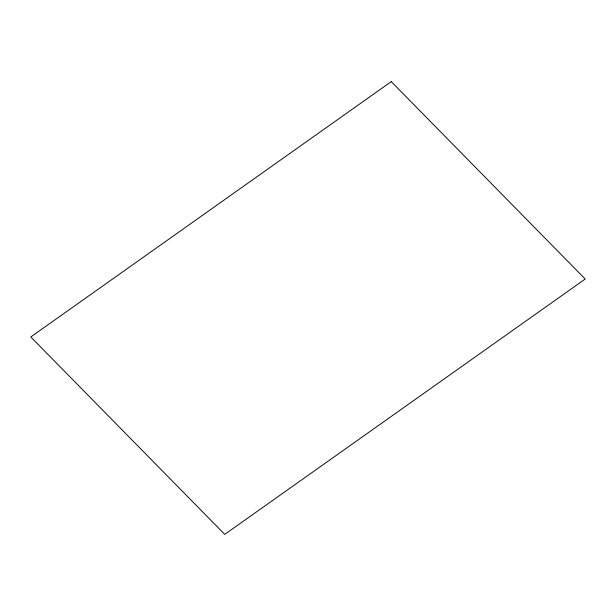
<?xml version="1.0" encoding="UTF-8"?>
<svg xmlns="http://www.w3.org/2000/svg" width="616" height="616" viewBox="0 0 616 616"><rect width="100%" height="100%" fill="white"/><g stroke="black" fill="none" stroke-linecap="round" stroke-linejoin="round"><path stroke-width="0.92" d="M391.252 81.612L30.8 336.96L224.748 534.388L585.2 279.04L391.252 81.612"/></g></svg>
